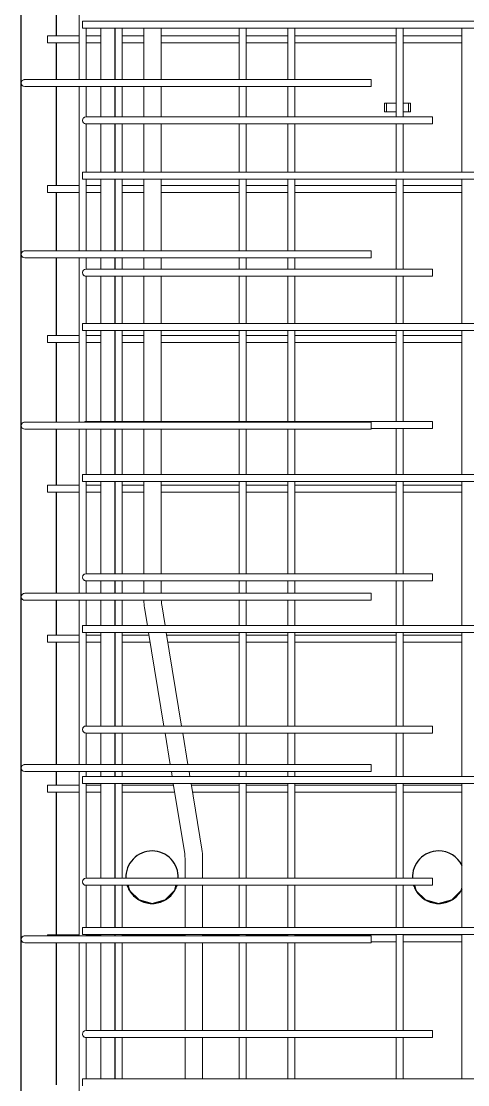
# Model space of a CAD drawing. Header units: millimetres. Extents: x 15401 to 36280, y -2060 to 13564.
# Drawn here: x 18310 to 18820, y -482 to 734 of the extents above; entities that cross this region are included whole.
import ezdxf

# ---------------------------------------------------------------- set-up
doc = ezdxf.new("R2010")
doc.units = ezdxf.units.MM
for name, color, linetype, lineweight in [('A-GENM', 13, 'Continuous', 18), ('A-WALL', 113, 'Continuous', 25), ('S-RBAR', 171, 'Continuous', 18)]:
    doc.layers.add(name, color=color, linetype=linetype, lineweight=lineweight)

# ---------------------------------------------------------------- blocks, each defined once
blk = doc.blocks.new('RR spread anchor face based - RR-SA-2_5-200-V5-Elevation Front 1')
at = {"layer": 'A-GENM'}
for p, q in [((18725.1, 640), (18727.6, 640)), ((18725.1, 630), (18725.1, 640)), ((18727.6, 640), (18738.6, 640)), ((18727.6, 640), (18727.6, 630)), ((18746.6, 640), (18752.6, 640)), ((18752.6, 640), (18755.1, 640)), ((18752.6, 640), (18752.6, 630)), ((18755.1, 640), (18755.1, 630)), ((18727.6, 630), (18725.1, 630)), ((18738.6, 630), (18727.6, 630)), ((18752.6, 630), (18746.6, 630)), ((18755.1, 630), (18752.6, 630))]:
    blk.add_line(p, q, dxfattribs=at)

msp = doc.modelspace()

# ---------------------------------------------------------------- linework, layer by layer
at = {"layer": 'A-WALL'}
for p, q in [((18310.0695, -1395), (18310.0695, 3060)), ((18350.07154, 854.8), (18350.07154, 717.13793)), ((18350.07154, 709.13793), (18350.07154, 667)), ((18350.07154, 659), (18350.07154, 545.7931)), ((18350.07154, 537.7931), (18350.07154, 471.2)), ((18350.07154, 463.2), (18350.07154, 374.44828)), ((18350.07154, 366.44828), (18350.07154, 275.4)), ((18350.07154, 267.4), (18350.07154, 203.10345)), ((18350.07154, 195.10345), (18350.07154, 79.6)), ((18350.07154, 71.6), (18350.07154, 31.75862)), ((18350.07154, 23.75862), (18350.07154, -116.2)), ((18350.07154, -124.2), (18350.07154, -139.58621)), ((18350.07154, -147.58621), (18350.07154, -310.93103)), ((18429.66762, -245.36521), (18429.90435, -246.24636)), ((18489.23731, -246.24636), (18489.47062, -245.371)), ((18757.16762, -245.36521), (18757.40435, -246.24636)), ((18350.07154, -320), (18350.07154, -482.27586))]:
    msp.add_line(p, q, dxfattribs=at)
at = {"layer": 'A-WALL', "flags": 128}
for points in [[(18432.05364, -254.24636), (18433.60869, -260.03451), (18444.63859, -271.02053), (18459.5695, -275)], [(18459.5695, -275), (18474.604, -270.96081), (18485.59003, -259.93091), (18487.10511, -254.24636)], [(18759.55364, -254.24636), (18761.10869, -260.03451), (18772.13859, -271.02053), (18787.0695, -275)], [(18787.0695, -275), (18802.104, -270.96081), (18813.09003, -259.93091), (18813.71573, -257.58328)]]:
    msp.add_lwpolyline(points, dxfattribs=at)
at = {"layer": 'A-WALL'}
for centre, start, end in [((18459.5695, -245), 90, 182.40778678), ((18459.5695, -245), 357.59221322, 90), ((18787.0695, -245), 90, 182.40778678), ((18787.0695, -245), 26.66932507, 90), ((18459.5695, -245), 198.07194819, 209.72326815), ((18459.5695, -245), 330.71898335, 341.92805181), ((18787.0695, -245), 198.07194819, 209.72326815), ((18459.5695, -245), 210.81300667, 239.62313313), ((18459.5695, -245), 300.81202935, 329.6241405), ((18787.0695, -245), 210.81300667, 239.62313313), ((18787.0695, -245), 300.81202935, 329.6241405), ((18787.0695, -245), 330.71898335, 333.33067493), ((18459.5695, -245), 241.01713814, 269.26797703), ((18459.5695, -245), 270.72093746, 299.42390155), ((18787.0695, -245), 241.01713814, 269.26797703), ((18787.0695, -245), 270.72093746, 299.42390155)]:
    msp.add_arc(centre, 30, start, end, dxfattribs=at)
at = {"layer": 'S-RBAR'}
for p, q in [((18376.07154, 667), (18376.07154, 854.8)), ((18380.07154, 733.68966), (20434.5695, 733.68966)), ((18380.07154, 725.68966), (18380.07154, 733.68966)), ((18380.07154, 725.68966), (20434.5695, 725.68966)), ((18384.07154, 667), (18384.07154, 725.68966)), ((18401.07573, 667), (18401.07573, 725.68966)), ((18417.07573, 667), (18417.07573, 725.68966)), ((18417.32334, 667), (18417.32334, 725.68966)), ((18425.32334, 667), (18425.32334, 725.68966)), ((18450.0695, 667), (18450.0695, 725.68966)), ((18470.0695, 667), (18470.0695, 725.68966)), ((18559.19276, 667), (18559.19276, 725.68966)), ((18567.19276, 667), (18567.19276, 725.68966)), ((18614.73829, 667), (18614.73829, 725.68966)), ((18622.73829, 667), (18622.73829, 725.68966)), ((18738.56398, 624.38167), (18738.56398, 725.68966)), ((18746.56398, 624.38167), (18746.56398, 725.68966)), ((18813.71573, 560.96552), (18813.71573, 725.68966)), ((18340.07154, 717.13793), (18376.07154, 717.13793)), ((18340.07154, 709.13793), (18340.07154, 717.13793)), ((18340.07154, 709.13793), (18376.07154, 709.13793)), ((18384.07154, 717.13793), (18401.07573, 717.13793)), ((18384.07154, 709.13793), (18401.07573, 709.13793)), ((18425.32334, 717.13793), (18450.0695, 717.13793)), ((18425.32334, 709.13793), (18450.0695, 709.13793)), ((18470.0695, 717.13793), (18559.19276, 717.13793)), ((18470.0695, 709.13793), (18559.19276, 709.13793)), ((18567.19276, 717.13793), (18614.73829, 717.13793)), ((18567.19276, 709.13793), (18614.73829, 709.13793)), ((18622.73829, 717.13793), (18738.56398, 717.13793)), ((18622.73829, 709.13793), (18738.56398, 709.13793)), ((18746.56398, 717.13793), (18813.71573, 717.13793)), ((18746.56398, 709.13793), (18813.71573, 709.13793)), ((18314.0695, 667), (18334.0695, 667)), ((18314.0695, 659), (18334.0695, 659)), ((18710.0695, 667), (18334.0695, 667)), ((18710.0695, 659), (18334.0695, 659)), ((18376.07154, 471.2), (18376.07154, 659)), ((18384.07154, 624.38167), (18384.07154, 659)), ((18401.07573, 624.38167), (18401.07573, 659)), ((18417.07573, 624.38167), (18417.07573, 659)), ((18417.32334, 624.38167), (18417.32334, 659)), ((18425.32334, 624.38167), (18425.32334, 659)), ((18450.0695, 624.38167), (18450.0695, 659)), ((18470.0695, 624.38167), (18470.0695, 659)), ((18559.19276, 624.38167), (18559.19276, 659)), ((18567.19276, 624.38167), (18567.19276, 659)), ((18614.73829, 624.38167), (18614.73829, 659)), ((18622.73829, 624.38167), (18622.73829, 659)), ((18710.0695, 667), (18710.0695, 659)), ((18420.07154, 624.38167), (18384.07154, 624.38167)), ((18420.07154, 624.38167), (18780.07154, 624.38167)), ((18780.07154, 616.38167), (18780.07154, 624.38167)), ((18384.07154, 560.96552), (18384.07154, 616.38167)), ((18420.07154, 616.38167), (18384.07154, 616.38167)), ((18401.07573, 560.96552), (18401.07573, 616.38167)), ((18417.07573, 560.96552), (18417.07573, 616.38167)), ((18417.32334, 560.96552), (18417.32334, 616.38167)), ((18420.07154, 616.38167), (18780.07154, 616.38167)), ((18425.32334, 560.96552), (18425.32334, 616.38167)), ((18450.0695, 560.96552), (18450.0695, 616.38167)), ((18470.0695, 560.96552), (18470.0695, 616.38167)), ((18559.19276, 560.96552), (18559.19276, 616.38167)), ((18567.19276, 560.96552), (18567.19276, 616.38167)), ((18614.73829, 560.96552), (18614.73829, 616.38167)), ((18622.73829, 560.96552), (18622.73829, 616.38167)), ((18738.56398, 560.96552), (18738.56398, 616.38167)), ((18746.56398, 560.96552), (18746.56398, 616.38167)), ((18380.07154, 560.96552), (20434.5695, 560.96552)), ((18380.07154, 552.96552), (18380.07154, 560.96552)), ((18380.07154, 552.96552), (20434.5695, 552.96552)), ((18384.07154, 471.2), (18384.07154, 552.96552)), ((18401.07573, 471.2), (18401.07573, 552.96552)), ((18417.07573, 471.2), (18417.07573, 552.96552)), ((18417.32334, 471.2), (18417.32334, 552.96552)), ((18425.32334, 471.2), (18425.32334, 552.96552)), ((18450.0695, 471.2), (18450.0695, 552.96552)), ((18470.0695, 471.2), (18470.0695, 552.96552)), ((18559.19276, 471.2), (18559.19276, 552.96552)), ((18567.19276, 471.2), (18567.19276, 552.96552)), ((18614.73829, 471.2), (18614.73829, 552.96552)), ((18622.73829, 471.2), (18622.73829, 552.96552)), ((18738.56398, 450.25606), (18738.56398, 552.96552)), ((18746.56398, 450.25606), (18746.56398, 552.96552)), ((18813.71573, 388.24138), (18813.71573, 552.96552)), ((18340.07154, 545.7931), (18376.07154, 545.7931)), ((18340.07154, 537.7931), (18340.07154, 545.7931)), ((18340.07154, 537.7931), (18376.07154, 537.7931)), ((18384.07154, 545.7931), (18401.07573, 545.7931)), ((18384.07154, 537.7931), (18401.07573, 537.7931)), ((18425.32334, 545.7931), (18450.0695, 545.7931)), ((18425.32334, 537.7931), (18450.0695, 537.7931)), ((18470.0695, 545.7931), (18559.19276, 545.7931)), ((18470.0695, 537.7931), (18559.19276, 537.7931)), ((18567.19276, 545.7931), (18614.73829, 545.7931)), ((18567.19276, 537.7931), (18614.73829, 537.7931)), ((18622.73829, 545.7931), (18738.56398, 545.7931)), ((18622.73829, 537.7931), (18738.56398, 537.7931)), ((18746.56398, 545.7931), (18813.71573, 545.7931)), ((18746.56398, 537.7931), (18813.71573, 537.7931)), ((18314.0695, 471.2), (18334.0695, 471.2)), ((18314.0695, 463.2), (18334.0695, 463.2)), ((18710.0695, 471.2), (18334.0695, 471.2)), ((18710.0695, 463.2), (18334.0695, 463.2)), ((18376.07154, 275.4), (18376.07154, 463.2)), ((18384.07154, 450.25606), (18384.07154, 463.2)), ((18401.07573, 450.25606), (18401.07573, 463.2)), ((18417.07573, 450.25606), (18417.07573, 463.2)), ((18417.32334, 450.25606), (18417.32334, 463.2)), ((18425.32334, 450.25606), (18425.32334, 463.2)), ((18450.0695, 450.25606), (18450.0695, 463.2)), ((18470.0695, 450.25606), (18470.0695, 463.2)), ((18559.19276, 450.25606), (18559.19276, 463.2)), ((18567.19276, 450.25606), (18567.19276, 463.2)), ((18614.73829, 450.25606), (18614.73829, 463.2)), ((18622.73829, 450.25606), (18622.73829, 463.2)), ((18710.0695, 471.2), (18710.0695, 463.2)), ((18420.07154, 450.25606), (18384.07154, 450.25606)), ((18420.07154, 450.25606), (18780.07154, 450.25606)), ((18780.07154, 442.25606), (18780.07154, 450.25606)), ((18384.07154, 388.24138), (18384.07154, 442.25606)), ((18420.07154, 442.25606), (18384.07154, 442.25606)), ((18401.07573, 388.24138), (18401.07573, 442.25606)), ((18417.07573, 388.24138), (18417.07573, 442.25606)), ((18417.32334, 388.24138), (18417.32334, 442.25606)), ((18420.07154, 442.25606), (18780.07154, 442.25606)), ((18425.32334, 388.24138), (18425.32334, 442.25606)), ((18450.0695, 388.24138), (18450.0695, 442.25606)), ((18470.0695, 388.24138), (18470.0695, 442.25606)), ((18559.19276, 388.24138), (18559.19276, 442.25606)), ((18567.19276, 388.24138), (18567.19276, 442.25606)), ((18614.73829, 388.24138), (18614.73829, 442.25606)), ((18622.73829, 388.24138), (18622.73829, 442.25606)), ((18738.56398, 388.24138), (18738.56398, 442.25606)), ((18746.56398, 388.24138), (18746.56398, 442.25606)), ((18380.07154, 388.24138), (20434.5695, 388.24138)), ((18380.07154, 380.24138), (18380.07154, 388.24138)), ((18380.07154, 380.24138), (20434.5695, 380.24138)), ((18384.07154, 276.13046), (18384.07154, 380.24138)), ((18401.07573, 276.13046), (18401.07573, 380.24138)), ((18417.07573, 276.13046), (18417.07573, 380.24138)), ((18417.32334, 276.13046), (18417.32334, 380.24138)), ((18425.32334, 276.13046), (18425.32334, 380.24138)), ((18450.0695, 276.13046), (18450.0695, 380.24138)), ((18470.0695, 276.13046), (18470.0695, 380.24138)), ((18559.19276, 276.13046), (18559.19276, 380.24138)), ((18567.19276, 276.13046), (18567.19276, 380.24138)), ((18614.73829, 276.13046), (18614.73829, 380.24138)), ((18622.73829, 276.13046), (18622.73829, 380.24138)), ((18738.56398, 276.13046), (18738.56398, 380.24138)), ((18746.56398, 276.13046), (18746.56398, 380.24138)), ((18813.71573, 215.51724), (18813.71573, 380.24138)), ((18340.07154, 374.44828), (18376.07154, 374.44828)), ((18340.07154, 366.44828), (18340.07154, 374.44828)), ((18340.07154, 366.44828), (18376.07154, 366.44828)), ((18384.07154, 374.44828), (18401.07573, 374.44828)), ((18384.07154, 366.44828), (18401.07573, 366.44828)), ((18425.32334, 374.44828), (18450.0695, 374.44828)), ((18425.32334, 366.44828), (18450.0695, 366.44828)), ((18470.0695, 374.44828), (18559.19276, 374.44828)), ((18470.0695, 366.44828), (18559.19276, 366.44828)), ((18567.19276, 374.44828), (18614.73829, 374.44828)), ((18567.19276, 366.44828), (18614.73829, 366.44828)), ((18622.73829, 374.44828), (18738.56398, 374.44828)), ((18622.73829, 366.44828), (18738.56398, 366.44828)), ((18746.56398, 374.44828), (18813.71573, 374.44828)), ((18746.56398, 366.44828), (18813.71573, 366.44828)), ((18314.0695, 275.4), (18334.0695, 275.4)), ((18710.0695, 275.4), (18334.0695, 275.4)), ((18420.07154, 276.13046), (18384.07154, 276.13046)), ((18420.07154, 276.13046), (18780.07154, 276.13046)), ((18710.0695, 275.4), (18710.0695, 267.4)), ((18710.0695, 268.13046), (18780.07154, 268.13046)), ((18738.56398, 215.51724), (18738.56398, 268.13046)), ((18746.56398, 215.51724), (18746.56398, 268.13046)), ((18780.07154, 268.13046), (18780.07154, 276.13046)), ((18314.0695, 267.4), (18334.0695, 267.4)), ((18710.0695, 267.4), (18334.0695, 267.4)), ((18376.07154, 79.6), (18376.07154, 267.4)), ((18384.07154, 215.51724), (18384.07154, 267.4)), ((18401.07573, 215.51724), (18401.07573, 267.4)), ((18417.07573, 215.51724), (18417.07573, 267.4)), ((18417.32334, 215.51724), (18417.32334, 267.4)), ((18425.32334, 215.51724), (18425.32334, 267.4)), ((18450.0695, 215.51724), (18450.0695, 267.4)), ((18470.0695, 215.51724), (18470.0695, 267.4)), ((18559.19276, 215.51724), (18559.19276, 267.4)), ((18567.19276, 215.51724), (18567.19276, 267.4)), ((18614.73829, 215.51724), (18614.73829, 267.4)), ((18622.73829, 215.51724), (18622.73829, 267.4)), ((18380.07154, 215.51724), (20434.5695, 215.51724)), ((18380.07154, 207.51724), (18380.07154, 215.51724)), ((18380.07154, 207.51724), (20434.5695, 207.51724)), ((18384.07154, 102.00485), (18384.07154, 207.51724)), ((18401.07573, 102.00485), (18401.07573, 207.51724)), ((18417.07573, 102.00485), (18417.07573, 207.51724)), ((18417.32334, 102.00485), (18417.32334, 207.51724)), ((18425.32334, 102.00485), (18425.32334, 207.51724)), ((18450.0695, 102.00485), (18450.0695, 207.51724)), ((18470.0695, 102.00485), (18470.0695, 207.51724)), ((18559.19276, 102.00485), (18559.19276, 207.51724)), ((18567.19276, 102.00485), (18567.19276, 207.51724)), ((18614.73829, 102.00485), (18614.73829, 207.51724)), ((18622.73829, 102.00485), (18622.73829, 207.51724)), ((18738.56398, 102.00485), (18738.56398, 207.51724)), ((18746.56398, 102.00485), (18746.56398, 207.51724)), ((18813.71573, 42.7931), (18813.71573, 207.51724)), ((18340.07154, 203.10345), (18376.07154, 203.10345)), ((18340.07154, 195.10345), (18340.07154, 203.10345)), ((18340.07154, 195.10345), (18376.07154, 195.10345)), ((18384.07154, 203.10345), (18401.07573, 203.10345)), ((18384.07154, 195.10345), (18401.07573, 195.10345)), ((18425.32334, 203.10345), (18450.0695, 203.10345)), ((18425.32334, 195.10345), (18450.0695, 195.10345)), ((18470.0695, 203.10345), (18559.19276, 203.10345)), ((18470.0695, 195.10345), (18559.19276, 195.10345)), ((18567.19276, 203.10345), (18614.73829, 203.10345)), ((18567.19276, 195.10345), (18614.73829, 195.10345)), ((18622.73829, 203.10345), (18738.56398, 203.10345)), ((18622.73829, 195.10345), (18738.56398, 195.10345)), ((18746.56398, 203.10345), (18813.71573, 203.10345)), ((18746.56398, 195.10345), (18813.71573, 195.10345)), ((18420.07154, 102.00485), (18384.07154, 102.00485)), ((18420.07154, 102.00485), (18780.07154, 102.00485)), ((18780.07154, 94.00485), (18780.07154, 102.00485)), ((18384.07154, 79.6), (18384.07154, 94.00485)), ((18420.07154, 94.00485), (18384.07154, 94.00485)), ((18401.07573, 79.6), (18401.07573, 94.00485)), ((18417.07573, 79.6), (18417.07573, 94.00485)), ((18417.32334, 79.6), (18417.32334, 94.00485)), ((18420.07154, 94.00485), (18780.07154, 94.00485)), ((18425.32334, 79.6), (18425.32334, 94.00485)), ((18450.0695, 79.6), (18450.0695, 94.00485)), ((18470.0695, 79.6), (18470.0695, 94.00485)), ((18559.19276, 79.6), (18559.19276, 94.00485)), ((18567.19276, 79.6), (18567.19276, 94.00485)), ((18614.73829, 79.6), (18614.73829, 94.00485)), ((18622.73829, 79.6), (18622.73829, 94.00485)), ((18738.56398, 42.7931), (18738.56398, 94.00485)), ((18746.56398, 42.7931), (18746.56398, 94.00485)), ((18314.0695, 79.6), (18334.0695, 79.6)), ((18710.0695, 79.6), (18334.0695, 79.6)), ((18710.0695, 79.6), (18710.0695, 71.6)), ((18314.0695, 71.6), (18334.0695, 71.6)), ((18710.0695, 71.6), (18334.0695, 71.6)), ((18376.07154, -116.2), (18376.07154, 71.6)), ((18384.07154, 42.7931), (18384.07154, 71.6)), ((18401.07573, 42.7931), (18401.07573, 71.6)), ((18417.07573, 42.7931), (18417.07573, 71.6)), ((18417.32334, 42.7931), (18417.32334, 71.6)), ((18425.32334, 42.7931), (18425.32334, 71.6)), ((18454.24204, 42.7931), (18450.92476, 63.03987)), ((18474.50871, 42.7931), (18470.6616, 66.2736)), ((18559.19276, 42.7931), (18559.19276, 71.6)), ((18567.19276, 42.7931), (18567.19276, 71.6)), ((18614.73829, 42.7931), (18614.73829, 71.6)), ((18622.73829, 42.7931), (18622.73829, 71.6)), ((18380.07154, 42.7931), (20434.5695, 42.7931)), ((18380.07154, 34.7931), (18380.07154, 42.7931)), ((18340.07154, 31.75862), (18376.07154, 31.75862)), ((18340.07154, 23.75862), (18340.07154, 31.75862)), ((18380.07154, 34.7931), (20434.5695, 34.7931)), ((18384.07154, -72.12076), (18384.07154, 34.7931)), ((18384.07154, 31.75862), (18401.07573, 31.75862)), ((18401.07573, -72.12076), (18401.07573, 34.7931)), ((18417.07573, -72.12076), (18417.07573, 34.7931)), ((18417.32334, -72.12076), (18417.32334, 34.7931)), ((18425.32334, -72.12076), (18425.32334, 34.7931)), ((18425.32334, 31.75862), (18456.04996, 31.75862)), ((18473.06982, -72.12076), (18455.55278, 34.7931)), ((18493.33649, -72.12076), (18475.81945, 34.7931)), ((18476.31663, 31.75862), (18559.19276, 31.75862)), ((18559.19276, -72.12076), (18559.19276, 34.7931)), ((18567.19276, -72.12076), (18567.19276, 34.7931)), ((18567.19276, 31.75862), (18614.73829, 31.75862)), ((18614.73829, -72.12076), (18614.73829, 34.7931)), ((18622.73829, -72.12076), (18622.73829, 34.7931)), ((18622.73829, 31.75862), (18738.56398, 31.75862)), ((18738.56398, -72.12076), (18738.56398, 34.7931)), ((18746.56398, -72.12076), (18746.56398, 34.7931)), ((18746.56398, 31.75862), (18813.71573, 31.75862)), ((18813.71573, -129.93103), (18813.71573, 34.7931)), ((18340.07154, 23.75862), (18376.07154, 23.75862)), ((18384.07154, 23.75862), (18401.07573, 23.75862)), ((18425.32334, 23.75862), (18457.3607, 23.75862)), ((18477.62737, 23.75862), (18559.19276, 23.75862)), ((18567.19276, 23.75862), (18614.73829, 23.75862)), ((18622.73829, 23.75862), (18738.56398, 23.75862)), ((18746.56398, 23.75862), (18813.71573, 23.75862)), ((18420.07154, -72.12076), (18384.07154, -72.12076)), ((18420.07154, -72.12076), (18780.07154, -72.12076)), ((18780.07154, -80.12076), (18780.07154, -72.12076)), ((18384.07154, -116.2), (18384.07154, -80.12076)), ((18420.07154, -80.12076), (18384.07154, -80.12076)), ((18401.07573, -116.2), (18401.07573, -80.12076)), ((18417.07573, -116.2), (18417.07573, -80.12076)), ((18417.32334, -116.2), (18417.32334, -80.12076)), ((18420.07154, -80.12076), (18780.07154, -80.12076)), ((18425.32334, -116.2), (18425.32334, -80.12076)), ((18480.29188, -116.2), (18474.38056, -80.12076)), ((18500.55855, -116.2), (18494.64723, -80.12076)), ((18559.19276, -116.2), (18559.19276, -80.12076)), ((18567.19276, -116.2), (18567.19276, -80.12076)), ((18614.73829, -116.2), (18614.73829, -80.12076)), ((18622.73829, -116.2), (18622.73829, -80.12076)), ((18738.56398, -129.93103), (18738.56398, -80.12076)), ((18746.56398, -129.93103), (18746.56398, -80.12076)), ((18314.0695, -116.2), (18334.0695, -116.2)), ((18710.0695, -116.2), (18334.0695, -116.2)), ((18710.0695, -116.2), (18710.0695, -124.2)), ((18314.0695, -124.2), (18334.0695, -124.2)), ((18710.0695, -124.2), (18334.0695, -124.2)), ((18376.07154, -312), (18376.07154, -124.2)), ((18380.07154, -129.93103), (20434.5695, -129.93103)), ((18380.07154, -137.93103), (18380.07154, -129.93103)), ((18384.07154, -129.93103), (18384.07154, -124.2)), ((18401.07573, -129.93103), (18401.07573, -124.2)), ((18417.07573, -129.93103), (18417.07573, -124.2)), ((18417.32334, -129.93103), (18417.32334, -124.2)), ((18425.32334, -129.93103), (18425.32334, -124.2)), ((18482.54161, -129.93103), (18481.60262, -124.2)), ((18502.80827, -129.93103), (18501.86929, -124.2)), ((18559.19276, -129.93103), (18559.19276, -124.2)), ((18567.19276, -129.93103), (18567.19276, -124.2)), ((18614.73829, -129.93103), (18614.73829, -124.2)), ((18622.73829, -129.93103), (18622.73829, -124.2)), ((18340.07154, -139.58621), (18376.07154, -139.58621)), ((18340.07154, -147.58621), (18340.07154, -139.58621)), ((18380.07154, -137.93103), (20434.5695, -137.93103)), ((18384.07154, -246.24636), (18384.07154, -137.93103)), ((18384.07154, -139.58621), (18401.07573, -139.58621)), ((18401.07573, -246.24636), (18401.07573, -137.93103)), ((18417.07573, -246.24636), (18417.07573, -137.93103)), ((18417.32334, -246.24636), (18417.32334, -137.93103)), ((18425.32334, -246.24636), (18425.32334, -137.93103)), ((18425.32334, -139.58621), (18484.12354, -139.58621)), ((18496.6549, -216.07036), (18483.85235, -137.93103)), ((18516.39174, -212.83663), (18504.11902, -137.93103)), ((18504.3902, -139.58621), (18559.19276, -139.58621)), ((18559.19276, -246.24636), (18559.19276, -137.93103)), ((18567.19276, -246.24636), (18567.19276, -137.93103)), ((18567.19276, -139.58621), (18614.73829, -139.58621)), ((18614.73829, -246.24636), (18614.73829, -137.93103)), ((18622.73829, -246.24636), (18622.73829, -137.93103)), ((18622.73829, -139.58621), (18738.56398, -139.58621)), ((18738.56398, -246.24636), (18738.56398, -137.93103)), ((18746.56398, -246.24636), (18746.56398, -137.93103)), ((18746.56398, -139.58621), (18813.71573, -139.58621)), ((18813.71573, -302.65517), (18813.71573, -137.93103)), ((18340.07154, -147.58621), (18376.07154, -147.58621)), ((18384.07154, -147.58621), (18401.07573, -147.58621)), ((18425.32334, -147.58621), (18485.43428, -147.58621)), ((18505.70094, -147.58621), (18559.19276, -147.58621)), ((18567.19276, -147.58621), (18614.73829, -147.58621)), ((18622.73829, -147.58621), (18738.56398, -147.58621)), ((18746.56398, -147.58621), (18813.71573, -147.58621)), ((18497.247, -246.24636), (18497.247, -223.34627)), ((18517.247, -246.24636), (18517.247, -223.34627)), ((18420.07154, -246.24636), (18384.07154, -246.24636)), ((18384.07154, -302.65517), (18384.07154, -254.24636)), ((18420.07154, -254.24636), (18384.07154, -254.24636)), ((18401.07573, -302.65517), (18401.07573, -254.24636)), ((18417.07573, -302.65517), (18417.07573, -254.24636)), ((18417.32334, -302.65517), (18417.32334, -254.24636)), ((18420.07154, -246.24636), (18780.07154, -246.24636)), ((18420.07154, -254.24636), (18780.07154, -254.24636)), ((18425.32334, -302.65517), (18425.32334, -254.24636)), ((18497.247, -302.65517), (18497.247, -254.24636)), ((18517.247, -302.65517), (18517.247, -254.24636)), ((18559.19276, -302.65517), (18559.19276, -254.24636)), ((18567.19276, -302.65517), (18567.19276, -254.24636)), ((18614.73829, -302.65517), (18614.73829, -254.24636)), ((18622.73829, -302.65517), (18622.73829, -254.24636)), ((18738.56398, -302.65517), (18738.56398, -254.24636)), ((18746.56398, -302.65517), (18746.56398, -254.24636)), ((18780.07154, -254.24636), (18780.07154, -246.24636)), ((18380.07154, -302.65517), (20434.5695, -302.65517)), ((18380.07154, -310.65517), (18380.07154, -302.65517)), ((18314.0695, -312), (18334.0695, -312)), ((18710.0695, -312), (18334.0695, -312)), ((18340.07154, -310.93103), (18376.07154, -310.93103)), ((18340.07154, -312), (18340.07154, -310.93103)), ((18380.07154, -310.65517), (20434.5695, -310.65517)), ((18384.07154, -312), (18384.07154, -310.65517)), ((18384.07154, -310.93103), (18401.07573, -310.93103)), ((18401.07573, -312), (18401.07573, -310.65517)), ((18417.07573, -312), (18417.07573, -310.65517)), ((18417.32334, -312), (18417.32334, -310.65517)), ((18425.32334, -312), (18425.32334, -310.65517)), ((18425.32334, -310.93103), (18497.247, -310.93103)), ((18497.247, -312), (18497.247, -310.65517)), ((18517.247, -312), (18517.247, -310.65517)), ((18517.247, -310.93103), (18559.19276, -310.93103)), ((18559.19276, -312), (18559.19276, -310.65517)), ((18567.19276, -312), (18567.19276, -310.65517)), ((18567.19276, -310.93103), (18614.73829, -310.93103)), ((18614.73829, -312), (18614.73829, -310.65517)), ((18622.73829, -312), (18622.73829, -310.65517)), ((18622.73829, -310.93103), (18738.56398, -310.93103)), ((18710.0695, -312), (18710.0695, -320)), ((18738.56398, -420.37197), (18738.56398, -310.65517)), ((18746.56398, -420.37197), (18746.56398, -310.65517)), ((18746.56398, -310.93103), (18813.71573, -310.93103)), ((18813.71573, -475.37931), (18813.71573, -310.65517)), ((18314.0695, -320), (18334.0695, -320)), ((18710.0695, -320), (18334.0695, -320)), ((18376.07154, -507.8), (18376.07154, -320)), ((18384.07154, -420.37197), (18384.07154, -320)), ((18401.07573, -420.37197), (18401.07573, -320)), ((18417.07573, -420.37197), (18417.07573, -320)), ((18417.32334, -420.37197), (18417.32334, -320)), ((18425.32334, -420.37197), (18425.32334, -320)), ((18497.247, -420.37197), (18497.247, -320)), ((18517.247, -420.37197), (18517.247, -320)), ((18559.19276, -420.37197), (18559.19276, -320)), ((18567.19276, -420.37197), (18567.19276, -320)), ((18614.73829, -420.37197), (18614.73829, -320)), ((18622.73829, -420.37197), (18622.73829, -320)), ((18710.0695, -318.93103), (18738.56398, -318.93103)), ((18746.56398, -318.93103), (18813.71573, -318.93103)), ((18420.07154, -420.37197), (18384.07154, -420.37197)), ((18420.07154, -420.37197), (18780.07154, -420.37197)), ((18780.07154, -428.37197), (18780.07154, -420.37197)), ((18384.07154, -475.37931), (18384.07154, -428.37197)), ((18420.07154, -428.37197), (18384.07154, -428.37197)), ((18401.07573, -475.37931), (18401.07573, -428.37197)), ((18417.07573, -475.37931), (18417.07573, -428.37197)), ((18417.32334, -475.37931), (18417.32334, -428.37197)), ((18420.07154, -428.37197), (18780.07154, -428.37197)), ((18425.32334, -475.37931), (18425.32334, -428.37197)), ((18497.247, -475.37931), (18497.247, -428.37197)), ((18517.247, -475.37931), (18517.247, -428.37197)), ((18559.19276, -475.37931), (18559.19276, -428.37197)), ((18567.19276, -475.37931), (18567.19276, -428.37197)), ((18614.73829, -475.37931), (18614.73829, -428.37197)), ((18622.73829, -475.37931), (18622.73829, -428.37197)), ((18738.56398, -475.37931), (18738.56398, -428.37197)), ((18746.56398, -475.37931), (18746.56398, -428.37197)), ((18380.07154, -475.37931), (20434.5695, -475.37931)), ((18380.07154, -483.37931), (18380.07154, -475.37931))]:
    msp.add_line(p, q, dxfattribs=at)
for centre, radius, start, end in [((18314.0695, 663), 4, 90, 270), ((18314.0695, 663), 4, 120, 165), ((18314.0695, 663), 4, 195, 240), ((18314.0695, 663), 4, 90, 105), ((18384.07154, 620.38167), 4, 90, 270), ((18384.07154, 620.38167), 4, 120, 165), ((18384.07154, 620.38167), 4, 195, 240), ((18384.07154, 620.38167), 4, 255, 270), ((18314.0695, 467.2), 4, 90, 270), ((18314.0695, 467.2), 4, 120, 165), ((18314.0695, 467.2), 4, 195, 240), ((18314.0695, 467.2), 4, 90, 105), ((18384.07154, 446.25606), 4, 90, 270), ((18384.07154, 446.25606), 4, 120, 165), ((18384.07154, 446.25606), 4, 198.97016751, 240), ((18384.07154, 446.25606), 4, 255, 270), ((18314.0695, 271.4), 4, 90, 270), ((18314.0695, 271.4), 4, 120, 165), ((18314.0695, 271.4), 4, 195, 240), ((18314.0695, 271.4), 4, 90, 105), ((18384.07154, 272.13046), 4, 90, 120), ((18384.07154, 98.00485), 4, 90, 270), ((18384.07154, 98.00485), 4, 120, 165), ((18384.07154, 98.00485), 4, 195, 240), ((18384.07154, 98.00485), 4, 255, 270), ((18314.0695, 75.6), 4, 90, 270), ((18314.0695, 75.6), 4, 120, 165), ((18314.0695, 75.6), 4, 195, 240), ((18314.0695, 75.6), 4, 90, 105), ((18515.0695, 73.54951), 65, 181.72032977, 189.30481499), ((18515.0695, 73.54951), 45, 182.48492078, 189.30481499), ((18384.07154, -76.12076), 4, 90, 270), ((18384.07154, -76.12076), 4, 120, 165), ((18384.07154, -76.12076), 4, 195, 240), ((18384.07154, -76.12076), 4, 255, 270), ((18314.0695, -120.2), 4, 90, 270), ((18314.0695, -120.2), 4, 120.21784194, 165), ((18314.0695, -120.2), 4, 195, 240), ((18314.0695, -120.2), 4, 90, 105), ((18452.247, -223.34627), 45, 0, 9.30481499), ((18452.247, -223.34627), 65, 360, 9.30481499), ((18384.07154, -250.24636), 4, 90, 270), ((18384.07154, -250.24636), 4, 120, 165), ((18384.07154, -250.24636), 4, 195, 240), ((18384.07154, -250.24636), 4, 255, 270), ((18314.0695, -316), 4, 90, 270), ((18314.0695, -316), 4, 120, 165), ((18314.0695, -316), 4, 90, 105), ((18314.0695, -316), 4, 195, 240), ((18384.07154, -424.37197), 4, 90, 270), ((18384.07154, -424.37197), 4, 195, 240), ((18384.07154, -424.37197), 4, 120, 161.82849361), ((18384.07154, -424.37197), 4, 255, 270)]:
    msp.add_arc(centre, radius, start, end, dxfattribs=at)

# ---------------------------------------------------------------- block references
at = {"layer": 'A-GENM'}
msp.add_blockref('RR spread anchor face based - RR-SA-2_5-200-V5-Elevation Front 1', (0, 0), dxfattribs=at)

doc.saveas('drawing.dxf')
